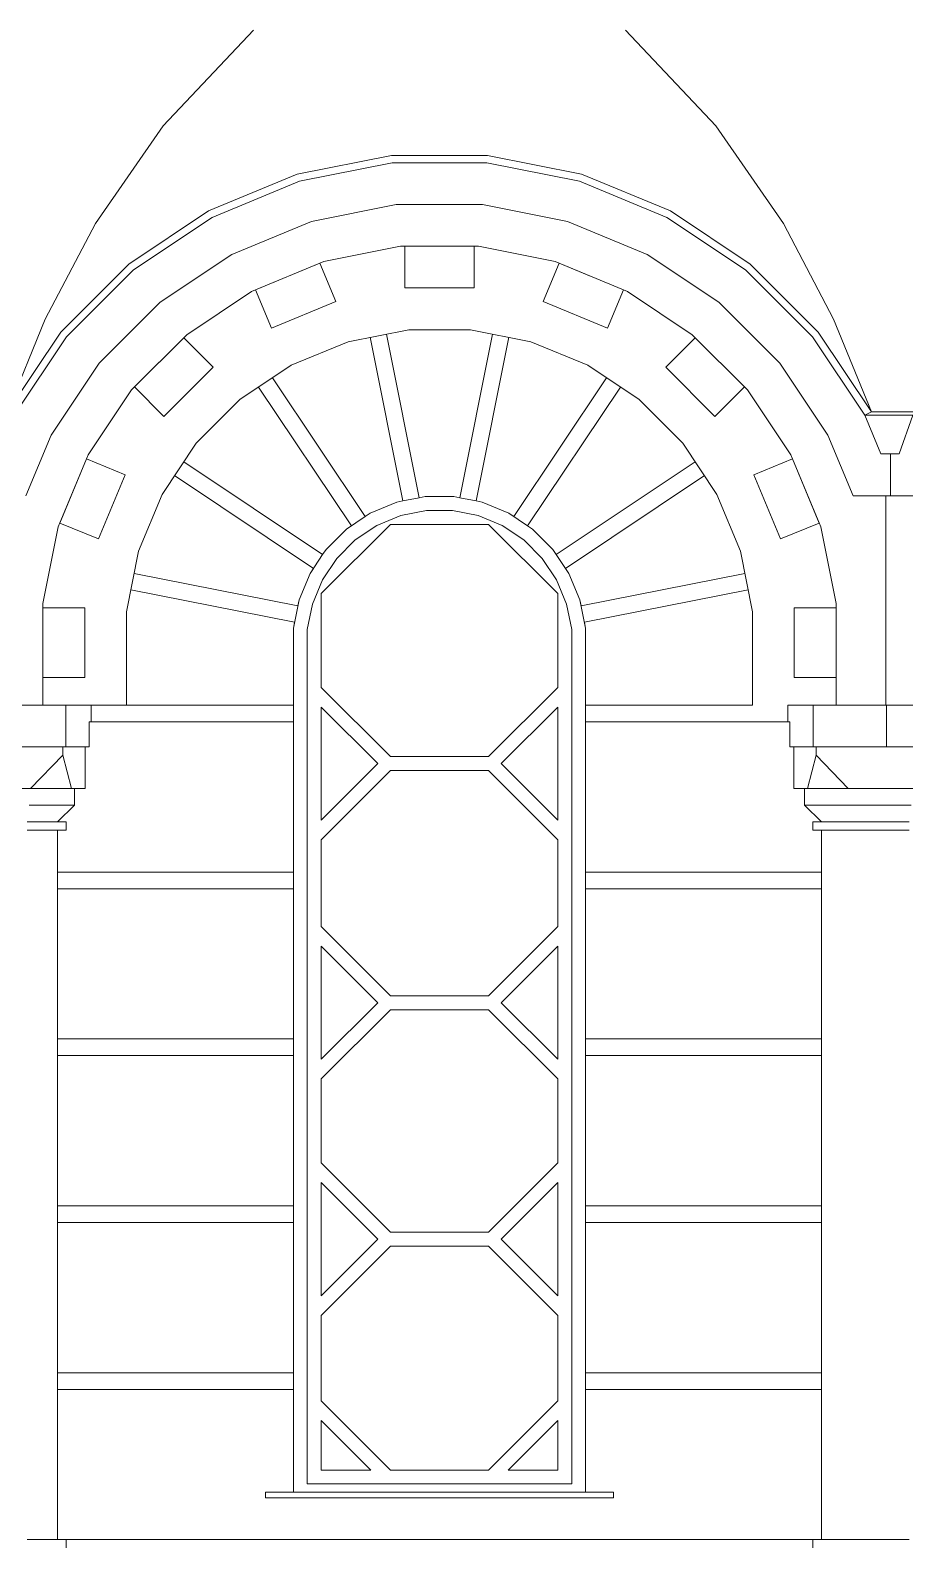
# Model space of a CAD drawing. Header units: millimetres. Extents: x -4890 to 184123, y 36 to 148549.
# Drawn here: x 153239 to 156381, y 132454 to 137895 of the extents above; entities that cross this region are included whole.
import ezdxf

# ---------------------------------------------------------------- set-up
doc = ezdxf.new("R2010")
doc.units = ezdxf.units.MM
doc.layers.add('Wall_Satelit', color=253, linetype='Continuous', lineweight=5)

msp = doc.modelspace()

# ---------------------------------------------------------------- linework, layer by layer
at = {"layer": 'Wall_Satelit'}
for p, q in [((153716.8, 137551.6), (154041.9, 137895.5)), ((155702.6, 137551.6), (155377.5, 137895.5)), ((153473.4, 137200.5), (153716.8, 137551.6)), ((155946, 137200.5), (155702.6, 137551.6)), ((154537.2, 137445.4), (154198.8, 137378.1)), ((154539.8, 137419), (154206.5, 137352.7)), ((154709.7, 137445.4), (154537.2, 137445.4)), ((154709.7, 137419), (154539.8, 137419)), ((154882.2, 137445.4), (154709.7, 137445.4)), ((154879.6, 137419), (154709.7, 137419)), ((155212.8, 137352.7), (154879.6, 137419)), ((155220.5, 137378.1), (154882.2, 137445.4)), ((154198.8, 137378.1), (153880.1, 137246)), ((154206.5, 137352.7), (153892.6, 137222.7)), ((155526.8, 137222.7), (155212.8, 137352.7)), ((155539.3, 137246), (155220.5, 137378.1)), ((153880.1, 137246), (153593.3, 137054.4)), ((154554.5, 137269), (154250.3, 137208.5)), ((154864.8, 137269), (154554.5, 137269)), ((155169.1, 137208.5), (154864.8, 137269)), ((155826.1, 137054.4), (155539.3, 137246)), ((153293.3, 136856.4), (153473.4, 137200.5)), ((153892.6, 137222.7), (153610, 137033.9)), ((154250.3, 137208.5), (153963.6, 137089.7)), ((155455.7, 137089.7), (155169.1, 137208.5)), ((155809.3, 137033.9), (155526.8, 137222.7)), ((156126, 136856.4), (155946, 137200.5)), ((153963.6, 137089.7), (153705.7, 136917.4)), ((154569.3, 137119), (154294, 137064.2)), ((154850, 137119), (154569.3, 137119)), ((154584.7, 136969), (154584.7, 137119)), ((154834.7, 136969), (154834.7, 137119)), ((155125.3, 137064.2), (154850, 137119)), ((155713.7, 136917.4), (155455.7, 137089.7)), ((153593.3, 137054.4), (153349.3, 136810.4)), ((153610, 137033.9), (153369.8, 136793.6)), ((154294, 137064.2), (154034.7, 136956.8)), ((154279.8, 137058.4), (154048.9, 136962.7)), ((154294, 137064.2), (154279.8, 137058.4)), ((154337.2, 136919.8), (154279.8, 137058.4)), ((155082.1, 136919.8), (155139.5, 137058.4)), ((155384.7, 136956.8), (155125.3, 137064.2)), ((155255, 137010.6), (155139.5, 137058.4)), ((156049.6, 136793.6), (155809.3, 137033.9)), ((156070, 136810.4), (155826.1, 137054.4)), ((154106.3, 136824.1), (154048.9, 136962.7)), ((154834.7, 136969), (154584.7, 136969)), ((155313.1, 136824.1), (155370.5, 136962.7)), ((153705.7, 136917.4), (153486.3, 136698)), ((154034.7, 136956.8), (153801.3, 136800.9)), ((154337.2, 136919.8), (154106.3, 136824.1)), ((155313.1, 136824.1), (155082.1, 136919.8)), ((155618.1, 136800.9), (155384.7, 136956.8)), ((155933.1, 136698), (155713.7, 136917.4)), ((153157.6, 136523.6), (153293.3, 136856.4)), ((156261.7, 136523.6), (156126, 136856.4)), ((153157.6, 136523.6), (153349.3, 136810.4)), ((153801.3, 136800.9), (153602.8, 136602.4)), ((154598.9, 136819), (154381.5, 136775.8)), ((154636.7, 136214.8), (154519.6, 136803.2)), ((154820.5, 136819), (154598.9, 136819)), ((154782.7, 136214.8), (154899.7, 136803.2)), ((155037.8, 136775.8), (154820.5, 136819)), ((155816.5, 136602.4), (155618.1, 136800.9)), ((156261.7, 136523.6), (156070, 136810.4)), ((153181, 136511.1), (153369.8, 136793.6)), ((153896.5, 136684), (153790.4, 136790)), ((154381.5, 136775.8), (154176.8, 136691)), ((154577.8, 136203.1), (154460.8, 136791.6)), ((154841.5, 136203.1), (154958.6, 136791.6)), ((155242.6, 136691), (155037.8, 136775.8)), ((155522.8, 136684), (155628.9, 136790)), ((156238.4, 136511.1), (156049.6, 136793.6)), ((153313.9, 136440.1), (153486.3, 136698)), ((153702, 136701.6), (153613.7, 136613.2)), ((154176.8, 136691), (153992.5, 136567.9)), ((155426.8, 136567.9), (155242.6, 136691)), ((156105.4, 136440.1), (155933.1, 136698)), ((153719.7, 136507.2), (153896.5, 136684)), ((154442.9, 136147.2), (154109.6, 136646.1)), ((154976.4, 136147.2), (155309.7, 136646.1)), ((155699.6, 136507.2), (155522.8, 136684)), ((155805.7, 136613.2), (155749.1, 136669.9)), ((153446.9, 136369), (153602.8, 136602.4)), ((153719.7, 136507.2), (153613.7, 136613.2)), ((154393.1, 136113.9), (154059.7, 136612.7)), ((155026.3, 136113.9), (155359.6, 136612.7)), ((155699.6, 136507.2), (155805.7, 136613.2)), ((155816.5, 136602.4), (155805.7, 136613.2)), ((155972.5, 136369), (155816.5, 136602.4)), ((153835.8, 136411.1), (153992.5, 136567.9)), ((155583.5, 136411.1), (155426.8, 136567.9)), ((156261.7, 136523.6), (156238.4, 136511.1)), ((156485.8, 136511.1), (156238.4, 136511.1)), ((156295.9, 136372.1), (156238.4, 136511.1)), ((156465.6, 136523.6), (156261.7, 136523.6)), ((156360.9, 136372.1), (156410.8, 136511.1)), ((153223.6, 136222.1), (153313.9, 136440.1)), ((156195.7, 136222.1), (156105.4, 136440.1)), ((153339.4, 136109.7), (153446.9, 136369)), ((153441, 136354.8), (153446.9, 136369)), ((153712.7, 136226.9), (153835.8, 136411.1)), ((155706.6, 136226.9), (155583.5, 136411.1)), ((155978.4, 136354.8), (155972.5, 136369)), ((156079.9, 136109.7), (155972.5, 136369)), ((156330.8, 136372.1), (156295.9, 136372.1)), ((156330.8, 136222.1), (156330.8, 136372.1)), ((156360.9, 136372.1), (156330.8, 136372.1)), ((153345.3, 136123.8), (153441, 136354.8)), ((153579.6, 136297.4), (153441, 136354.8)), ((154289.8, 136010.6), (153790.9, 136344)), ((155628.4, 136344), (155129.5, 136010.6)), ((155978.4, 136354.8), (155839.8, 136297.4)), ((156074, 136123.8), (155978.4, 136354.8)), ((153483.9, 136066.5), (153579.6, 136297.4)), ((154256.5, 135960.7), (153757.6, 136294.1)), ((155661.7, 136294.1), (155162.9, 135960.7)), ((155935.5, 136066.5), (155839.8, 136297.4)), ((153627.9, 136022.1), (153712.7, 136226.9)), ((154577.8, 136203.1), (154556.5, 136198.8)), ((154636.7, 136214.8), (154577.8, 136203.1)), ((154658, 136219), (154636.7, 136214.8)), ((154761.4, 136219), (154658, 136219)), ((154782.7, 136214.8), (154761.4, 136219)), ((154841.5, 136203.1), (154782.7, 136214.8)), ((154862.8, 136198.8), (154841.5, 136203.1)), ((155791.4, 136022.1), (155706.6, 136226.9)), ((156330.8, 136222.1), (156195.7, 136222.1)), ((156313.4, 135469), (156313.4, 136222.1)), ((156447.7, 136222.1), (156330.8, 136222.1)), ((154442.9, 136147.2), (154375, 136101.8)), ((154461, 136159.3), (154442.9, 136147.2)), ((154556.5, 136198.8), (154461, 136159.3)), ((154571.1, 136150.7), (154484.7, 136115)), ((154662.9, 136169), (154571.1, 136150.7)), ((154756.5, 136169), (154662.9, 136169)), ((154848.2, 136150.7), (154756.5, 136169)), ((154934.7, 136115), (154848.2, 136150.7)), ((154958.4, 136159.3), (154862.8, 136198.8)), ((155026.3, 136113.9), (154958.4, 136159.3)), ((154976.4, 136147.2), (154958.4, 136159.3)), ((153284.7, 135834.4), (153339.4, 136109.7)), ((153483.9, 136066.5), (153345.3, 136123.8)), ((154284.7, 135870.1), (154533.6, 136119)), ((154375, 136101.8), (154301.9, 136028.7)), ((154393.1, 136113.9), (154375, 136101.8)), ((154484.7, 136115), (154406.9, 136063)), ((154885.7, 136119), (154533.6, 136119)), ((155134.7, 135870.1), (154885.7, 136119)), ((155012.5, 136063), (154934.7, 136115)), ((155044.3, 136101.8), (155026.3, 136113.9)), ((155117.5, 136028.7), (155044.3, 136101.8)), ((156074, 136123.8), (155935.5, 136066.5)), ((156134.7, 135834.4), (156079.9, 136109.7)), ((154340.7, 135996.8), (154406.9, 136063)), ((155078.6, 135996.8), (155012.5, 136063)), ((153584.7, 135804.8), (153627.9, 136022.1)), ((154244.4, 135942.7), (154289.8, 136010.6)), ((154288.7, 135919), (154340.7, 135996.8)), ((154289.8, 136010.6), (154301.9, 136028.7)), ((155130.6, 135919), (155078.6, 135996.8)), ((155129.5, 136010.6), (155117.5, 136028.7)), ((155174.9, 135942.7), (155129.5, 136010.6)), ((155834.7, 135804.8), (155791.4, 136022.1)), ((154200.6, 135825.9), (153612.1, 135942.9)), ((154204.9, 135847.1), (154244.4, 135942.7)), ((154244.4, 135942.7), (154256.5, 135960.7)), ((155174.9, 135942.7), (155162.9, 135960.7)), ((155214.5, 135847.1), (155174.9, 135942.7)), ((155807.2, 135942.9), (155218.7, 135825.9)), ((154188.9, 135767), (153600.4, 135884.1)), ((154252.9, 135832.6), (154288.7, 135919)), ((155166.4, 135832.6), (155130.6, 135919)), ((155818.9, 135884.1), (155230.4, 135767)), ((153284.7, 135469), (153284.7, 135834.4)), ((153434.7, 135819), (153284.7, 135819)), ((153434.7, 135569), (153434.7, 135819)), ((154184.7, 135745.7), (154204.9, 135847.1)), ((154200.6, 135825.9), (154204.9, 135847.1)), ((154234.7, 135740.8), (154252.9, 135832.6)), ((154284.7, 135533), (154284.7, 135870.1)), ((155134.7, 135533), (155134.7, 135870.1)), ((155184.7, 135740.8), (155166.4, 135832.6)), ((155234.7, 135745.7), (155214.5, 135847.1)), ((155218.7, 135825.9), (155214.5, 135847.1)), ((155984.7, 135569), (155984.7, 135819)), ((156134.7, 135819), (155984.7, 135819)), ((156134.7, 135469), (156134.7, 135834.4)), ((153584.7, 135469), (153584.7, 135804.8)), ((154184.7, 135745.7), (154188.9, 135767)), ((155234.7, 135745.7), (155230.4, 135767)), ((155834.7, 135469), (155834.7, 135804.8)), ((154184.7, 135469), (154184.7, 135745.7)), ((154234.7, 132669), (154234.7, 135740.8)), ((155184.7, 132669), (155184.7, 135740.8)), ((155234.7, 135469), (155234.7, 135745.7)), ((153434.7, 135569), (153284.7, 135569)), ((156134.7, 135569), (155984.7, 135569)), ((154533.6, 135284), (154284.7, 135533)), ((155134.7, 135533), (154885.7, 135284)), ((153367.1, 135469), (153103.1, 135469)), ((153367.1, 135319), (153367.1, 135469)), ((153404.8, 135469), (153367.1, 135469)), ((153584.7, 135469), (153404.8, 135469)), ((153458.5, 135409), (153458.5, 135469)), ((154184.7, 135469), (153584.7, 135469)), ((154184.7, 135409), (154184.7, 135469)), ((154184.7, 135409), (154184.7, 135469)), ((154284.7, 135055.8), (154284.7, 135462.3)), ((154487.9, 135259), (154284.7, 135462.3)), ((154931.4, 135259), (155134.7, 135462.3)), ((155134.7, 135055.8), (155134.7, 135462.3)), ((155234.7, 135409), (155234.7, 135469)), ((155234.7, 135409), (155234.7, 135469)), ((155834.7, 135469), (155234.7, 135469)), ((155960.8, 135409), (155960.8, 135469)), ((156052.2, 135469), (155960.8, 135469)), ((156052.2, 135319), (156052.2, 135469)), ((156316.2, 135469), (156052.2, 135469)), ((156316.2, 135319), (156316.2, 135469)), ((156544.8, 135469), (156316.2, 135469)), ((153450.8, 135319), (153450.8, 135409)), ((153854.7, 135409), (153450.8, 135409)), ((154184.7, 135409), (153854.7, 135409)), ((154184.7, 134869), (154184.7, 135409)), ((155234.7, 134869), (155234.7, 135409)), ((155564.7, 135409), (155234.7, 135409)), ((155968.6, 135409), (155564.7, 135409)), ((155968.6, 135319), (155968.6, 135409)), ((153367.1, 135319), (153103.1, 135319)), ((153240.6, 135169), (153356.5, 135289)), ((153356.5, 135289), (153356.5, 135319)), ((153387.6, 135169), (153356.5, 135289)), ((153450.8, 135319), (153367.1, 135319)), ((153436, 135169), (153436, 135319)), ((154885.7, 135284), (154533.6, 135284)), ((156052.2, 135319), (155968.6, 135319)), ((155983.3, 135169), (155983.3, 135319)), ((156031.8, 135169), (156062.8, 135289)), ((156316.2, 135319), (156052.2, 135319)), ((156062.8, 135289), (156062.8, 135319)), ((156178.7, 135169), (156062.8, 135289)), ((156544.8, 135319), (156316.2, 135319)), ((154284.7, 135055.8), (154487.9, 135259)), ((154284.7, 134985.1), (154533.6, 135234)), ((154885.7, 135234), (154533.6, 135234)), ((155134.7, 134985.1), (154885.7, 135234)), ((155134.7, 135055.8), (154931.4, 135259)), ((153240.6, 135169), (153008.8, 135169)), ((153387.6, 135169), (153240.6, 135169)), ((153436, 135169), (153387.6, 135169)), ((153397.7, 135109), (153397.7, 135169)), ((156031.8, 135169), (155983.3, 135169)), ((156021.6, 135109), (156021.6, 135169)), ((156178.7, 135169), (156031.8, 135169)), ((156410.6, 135169), (156178.7, 135169)), ((153273.9, 135109), (153234.7, 135109)), ((153309.7, 135109), (153273.9, 135109)), ((153340.8, 135109), (153309.7, 135109)), ((153397.7, 135109), (153337.5, 135049)), ((153366, 135109), (153340.8, 135109)), ((153384.3, 135109), (153366, 135109)), ((153395, 135109), (153384.3, 135109)), ((153397.7, 135109), (153395, 135109)), ((156024.3, 135109), (156021.6, 135109)), ((156081.9, 135049), (156021.6, 135109)), ((156035, 135109), (156024.3, 135109)), ((156053.3, 135109), (156035, 135109)), ((156078.5, 135109), (156053.3, 135109)), ((156109.6, 135109), (156078.5, 135109)), ((156145.4, 135109), (156109.6, 135109)), ((156184.6, 135109), (156145.4, 135109)), ((156225.6, 135109), (156184.6, 135109)), ((156266.9, 135109), (156225.6, 135109)), ((156306.9, 135109), (156266.9, 135109)), ((156344, 135109), (156306.9, 135109)), ((156376.8, 135109), (156344, 135109)), ((156404.1, 135109), (156376.8, 135109)), ((153261.5, 135049), (153227.9, 135049)), ((153261.5, 135019), (153227.9, 135019)), ((153292.2, 135049), (153261.5, 135049)), ((153292.2, 135019), (153261.5, 135019)), ((153318.8, 135049), (153292.2, 135049)), ((153318.8, 135019), (153292.2, 135019)), ((153340.4, 135049), (153318.8, 135049)), ((153340.4, 135019), (153318.8, 135019)), ((153337.5, 132469), (153337.5, 135019)), ((153356.1, 135049), (153340.4, 135049)), ((153356.1, 135019), (153340.4, 135019)), ((153365.3, 135049), (153356.1, 135049)), ((153365.3, 135019), (153356.1, 135019)), ((153367.6, 135049), (153365.3, 135049)), ((153367.6, 135019), (153365.3, 135019)), ((153367.6, 135019), (153367.6, 135049)), ((156051.8, 135019), (156051.8, 135049)), ((156054.1, 135049), (156051.8, 135049)), ((156054.1, 135019), (156051.8, 135019)), ((156063.3, 135049), (156054.1, 135049)), ((156063.3, 135019), (156054.1, 135019)), ((156078.9, 135049), (156063.3, 135049)), ((156078.9, 135019), (156063.3, 135019)), ((156100.5, 135049), (156078.9, 135049)), ((156100.5, 135019), (156078.9, 135019)), ((156081.9, 132469), (156081.9, 135019)), ((156127.2, 135049), (156100.5, 135049)), ((156127.2, 135019), (156100.5, 135019)), ((156157.9, 135049), (156127.2, 135049)), ((156157.9, 135019), (156127.2, 135019)), ((156191.5, 135049), (156157.9, 135049)), ((156191.5, 135019), (156157.9, 135019)), ((156226.6, 135049), (156191.5, 135049)), ((156226.6, 135019), (156191.5, 135019)), ((156262, 135049), (156226.6, 135049)), ((156262, 135019), (156226.6, 135019)), ((156296.2, 135049), (156262, 135049)), ((156296.2, 135019), (156262, 135019)), ((156328, 135049), (156296.2, 135049)), ((156328, 135019), (156296.2, 135019)), ((156356.2, 135049), (156328, 135049)), ((156356.2, 135019), (156328, 135019)), ((156379.6, 135049), (156356.2, 135049)), ((156379.6, 135019), (156356.2, 135019)), ((156397.3, 135049), (156379.6, 135049)), ((156397.3, 135019), (156379.6, 135019)), ((154284.7, 134673), (154284.7, 134985.1)), ((155134.7, 134673), (155134.7, 134985.1)), ((153854.7, 134869), (153337.5, 134869)), ((154184.7, 134869), (153854.7, 134869)), ((154184.7, 134809), (154184.7, 134869)), ((154184.7, 134809), (154184.7, 134869)), ((155234.7, 134809), (155234.7, 134869)), ((155234.7, 134809), (155234.7, 134869)), ((155564.7, 134869), (155234.7, 134869)), ((156081.9, 134869), (155564.7, 134869)), ((153854.7, 134809), (153337.5, 134809)), ((154184.7, 134809), (153854.7, 134809)), ((154184.7, 134269), (154184.7, 134809)), ((155234.7, 134269), (155234.7, 134809)), ((155564.7, 134809), (155234.7, 134809)), ((156081.9, 134809), (155564.7, 134809)), ((154533.6, 134424), (154284.7, 134673)), ((155134.7, 134673), (154885.7, 134424)), ((154284.7, 134195.8), (154284.7, 134602.3)), ((154487.9, 134399), (154284.7, 134602.3)), ((154931.4, 134399), (155134.7, 134602.3)), ((155134.7, 134195.8), (155134.7, 134602.3)), ((154885.7, 134424), (154533.6, 134424)), ((154284.7, 134195.8), (154487.9, 134399)), ((154284.7, 134125.1), (154533.6, 134374)), ((154885.7, 134374), (154533.6, 134374)), ((155134.7, 134125.1), (154885.7, 134374)), ((155134.7, 134195.8), (154931.4, 134399)), ((153854.7, 134269), (153337.5, 134269)), ((154184.7, 134269), (153854.7, 134269)), ((154184.7, 134209), (154184.7, 134269)), ((154184.7, 134209), (154184.7, 134269)), ((155234.7, 134209), (155234.7, 134269)), ((155234.7, 134209), (155234.7, 134269)), ((155564.7, 134269), (155234.7, 134269)), ((156081.9, 134269), (155564.7, 134269)), ((153854.7, 134209), (153337.5, 134209)), ((154184.7, 134209), (153854.7, 134209)), ((154184.7, 133669), (154184.7, 134209)), ((155234.7, 133669), (155234.7, 134209)), ((155564.7, 134209), (155234.7, 134209)), ((156081.9, 134209), (155564.7, 134209)), ((154284.7, 133823), (154284.7, 134125.1)), ((155134.7, 133823), (155134.7, 134125.1)), ((154533.6, 133574), (154284.7, 133823)), ((155134.7, 133823), (154885.7, 133574)), ((154284.7, 133345.8), (154284.7, 133752.3)), ((154487.9, 133549), (154284.7, 133752.3)), ((154931.4, 133549), (155134.7, 133752.3)), ((155134.7, 133345.8), (155134.7, 133752.3)), ((153854.7, 133669), (153337.5, 133669)), ((154184.7, 133669), (153854.7, 133669)), ((154184.7, 133609), (154184.7, 133669)), ((154184.7, 133609), (154184.7, 133669)), ((155234.7, 133609), (155234.7, 133669)), ((155234.7, 133609), (155234.7, 133669)), ((155564.7, 133669), (155234.7, 133669)), ((156081.9, 133669), (155564.7, 133669)), ((153854.7, 133609), (153337.5, 133609)), ((154184.7, 133609), (153854.7, 133609)), ((154184.7, 133069), (154184.7, 133609)), ((155234.7, 133069), (155234.7, 133609)), ((155564.7, 133609), (155234.7, 133609)), ((156081.9, 133609), (155564.7, 133609)), ((154284.7, 133345.8), (154487.9, 133549)), ((154885.7, 133574), (154533.6, 133574)), ((155134.7, 133345.8), (154931.4, 133549)), ((154284.7, 133275.1), (154533.6, 133524)), ((154885.7, 133524), (154533.6, 133524)), ((155134.7, 133275.1), (154885.7, 133524)), ((154284.7, 132968), (154284.7, 133275.1)), ((155134.7, 132968), (155134.7, 133275.1)), ((153854.7, 133069), (153337.5, 133069)), ((154184.7, 133069), (153854.7, 133069)), ((154184.7, 133009), (154184.7, 133069)), ((154184.7, 133009), (154184.7, 133069)), ((155234.7, 133009), (155234.7, 133069)), ((155234.7, 133009), (155234.7, 133069)), ((155564.7, 133069), (155234.7, 133069)), ((156081.9, 133069), (155564.7, 133069)), ((153854.7, 133009), (153337.5, 133009)), ((154184.7, 133009), (153854.7, 133009)), ((154184.7, 132639), (154184.7, 133009)), ((155234.7, 132639), (155234.7, 133009)), ((155564.7, 133009), (155234.7, 133009)), ((156081.9, 133009), (155564.7, 133009)), ((154533.6, 132719), (154284.7, 132968)), ((155134.7, 132968), (154885.7, 132719)), ((154284.7, 132719), (154284.7, 132897.3)), ((154462.9, 132719), (154284.7, 132897.3)), ((154956.4, 132719), (155134.7, 132897.3)), ((155134.7, 132719), (155134.7, 132897.3)), ((154462.9, 132719), (154284.7, 132719)), ((154885.7, 132719), (154533.6, 132719)), ((155134.7, 132719), (154956.4, 132719)), ((155184.7, 132669), (154234.7, 132669)), ((154084.7, 132619), (154084.7, 132639)), ((155334.7, 132639), (154084.7, 132639)), ((155334.7, 132619), (154084.7, 132619)), ((155334.7, 132619), (155334.7, 132639)), ((153261.5, 132469), (153227.9, 132469)), ((153292.2, 132469), (153261.5, 132469)), ((153318.8, 132469), (153292.2, 132469)), ((153340.4, 132469), (153318.8, 132469)), ((153356.1, 132469), (153340.4, 132469)), ((153365.3, 132469), (153356.1, 132469)), ((153367.6, 132469), (153365.3, 132469)), ((153367.6, 132439), (153367.6, 132469)), ((153854.7, 132469), (153367.6, 132469)), ((153854.7, 132469), (153367.6, 132469)), ((154184.7, 132469), (153854.7, 132469)), ((155234.7, 132469), (154184.7, 132469)), ((155564.7, 132469), (155234.7, 132469)), ((156051.8, 132469), (155564.7, 132469)), ((156051.8, 132439), (156051.8, 132469)), ((156054.1, 132469), (156051.8, 132469)), ((156063.3, 132469), (156054.1, 132469)), ((156078.9, 132469), (156063.3, 132469)), ((156100.5, 132469), (156078.9, 132469)), ((156127.2, 132469), (156100.5, 132469)), ((156157.9, 132469), (156127.2, 132469)), ((156191.5, 132469), (156157.9, 132469)), ((156226.6, 132469), (156191.5, 132469)), ((156262, 132469), (156226.6, 132469)), ((156296.2, 132469), (156262, 132469)), ((156328, 132469), (156296.2, 132469)), ((156356.2, 132469), (156328, 132469)), ((156379.6, 132469), (156356.2, 132469)), ((156397.3, 132469), (156379.6, 132469))]:
    msp.add_line(p, q, dxfattribs=at)

doc.saveas('drawing.dxf')
